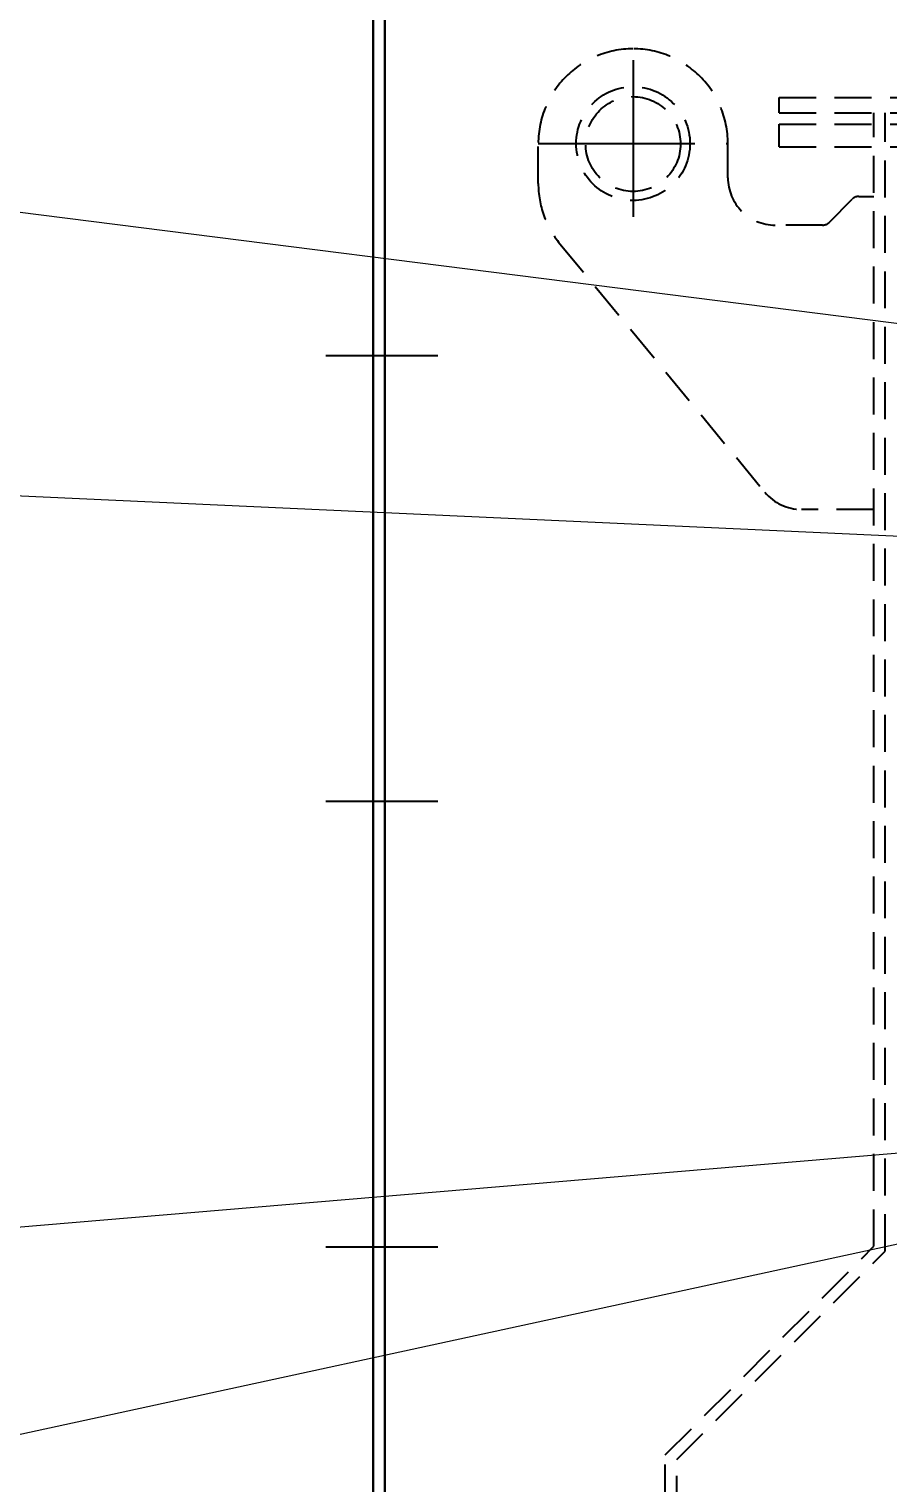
# Model space of a CAD drawing. Header units: millimetres. Extents: x 70841 to 133731, y -170061 to -164340.
# Drawn here: x 118002 to 118455, y -166296 to -165529 of the extents above; entities that cross this region are included whole.
import ezdxf

# ---------------------------------------------------------------- set-up
doc = ezdxf.new("R2010")
doc.units = ezdxf.units.MM
doc.header["$LTSCALE"] = 13
doc.linetypes.add('CENTERX2', pattern=[101.6, 63.5, -12.7, 12.7, -12.7])
doc.linetypes.add('DASHED', pattern=[0.75, 0.5, -0.25])
for name, color, linetype in [('1', 4, 'Continuous'), ('4虚线层', 6, 'DASHED'), ('粗实线', 4, 'Continuous')]:
    doc.layers.add(name, color=color, linetype=linetype)
doc.layers.add('标注、文本', color=3, linetype='Continuous', lineweight=25)
doc.layers.add('铁心', color=3, linetype='Continuous', lineweight=0)
doc.styles.get("Standard").update_dxf_attribs({"font": 'gbenor.shx', "bigfont": 'gbcbig.shx'})
doc.dimstyles.new('1-15', dxfattribs={"dimscale": 20, "dimtxt": 3.5, "dimasz": 2, "dimexe": 1.5, "dimexo": 0.5, "dimgap": 0.5, "dimtad": 1, "dimtoh": 1, "dimdec": 1, "dimdsep": 46, "dimtxsty": 'Standard', "dimcen": 2.5, "dimclrd": 3, "dimclre": 3, "dimclrt": 3, "dimadec": 0, "dimazin": 2, "dimtfac": 1, "dimtdec": 1, "dimtmove": 0, "dimatfit": 2, "dimfxl": 1, "dimarcsym": 0})

# ---------------------------------------------------------------- blocks, each defined once
blk = doc.blocks.new('*D1547')
at = {"layer": 'Defpoints', "color": 0, "transparency": 16777216}
for p in [(117893.19, -165437.3), (118183.94, -165437.3), (118183.94, -167087.33)]:
    blk.add_point(p, dxfattribs=at)
at = {"layer": '标注、文本', "color": 3, "lineweight": -2, "transparency": 16777216}
for p, q in [((118173.94, -165437.3), (117863.19, -165437.3)), ((117893.19, -167047.33), (117893.19, -165477.3)), ((118173.94, -167087.33), (117863.19, -167087.33))]:
    blk.add_line(p, q, dxfattribs=at)
at = {"layer": '标注、文本', "color": 3, "transparency": 16777216}
for points in [[(117886.52, -165477.3), (117899.86, -165477.3), (117893.19, -165437.3)], [(117886.52, -167047.33), (117899.86, -167047.33), (117893.19, -167087.33)]]:
    blk.add_solid(points, dxfattribs=at)
at = {"layer": '标注、文本', "color": 3, "transparency": 16777216, "insert": (117848.19, -166262.32), "char_height": 70, "attachment_point": 5, "rotation": 90}
blk.add_mtext('1650', dxfattribs=at)

msp = doc.modelspace()

# ---------------------------------------------------------------- linework, layer by layer
at = {"layer": '1', "color": 1, "linetype": 'CENTERX2', "lineweight": -3, "ltscale": 0.1}
for p, q in [((118320.942, -165545.706), (118320.942, -165633.647)), ((118270.942, -165589.677), (118370.942, -165589.677)), ((118158.942, -165701.532), (118217.942, -165701.532)), ((118158.942, -165936.532), (118217.942, -165936.532)), ((118158.942, -166171.532), (118217.942, -166171.532))]:
    msp.add_line(p, q, dxfattribs=at)
at = {"layer": '4虚线层', "ltscale": 3}
for p, q in [((118397.942, -165565.409), (119409.942, -165565.409)), ((118397.942, -165573.409), (118397.942, -165565.409)), ((118397.942, -165573.409), (119409.942, -165573.409)), ((118447.942, -166171.332), (118447.942, -165573.409)), ((118453.942, -166173.817), (118453.942, -165573.409)), ((118397.942, -165591.409), (118397.942, -165579.409)), ((118397.942, -165579.409), (119409.942, -165579.409)), ((118270.942, -165610.682), (118270.942, -165589.685)), ((118370.942, -165607.668), (118370.942, -165589.685)), ((118397.942, -165591.409), (119409.942, -165591.409)), ((118424.467, -165631.183), (118436.474, -165619.037)), ((118440.03, -165617.552), (118447.942, -165617.552)), ((118420.911, -165632.668), (118395.942, -165632.668)), ((118282.364, -165642.49), (118390.442, -165773.572)), ((118447.769, -165782.668), (118409.731, -165782.668)), ((118337.942, -166281.332), (118447.942, -166171.332)), ((118343.942, -166283.817), (118453.942, -166173.817)), ((118337.942, -166481.332), (118337.942, -166281.332)), ((118343.942, -166487.332), (118343.942, -166283.817))]:
    msp.add_line(p, q, dxfattribs=at)
for centre, radius in [((118320.942, -165589.677), 30), ((118320.942, -165589.926), 25)]:
    msp.add_circle(centre, radius, dxfattribs=at)
for centre, radius, start, end in [((118320.942, -165589.685), 50, 90, 180), ((118320.942, -165589.685), 50, 0, 90), ((118320.942, -165610.682), 50, 180, 219.505856), ((118395.942, -165607.668), 25, 180, 270), ((118440.03, -165622.552), 5, 90, 135.331906), ((118420.911, -165627.668), 5, 270, 315.331906), ((118409.731, -165757.668), 25, 219.505856, 270)]:
    msp.add_arc(centre, radius, start, end, dxfattribs=at)
at = {"layer": '标注、文本'}
msp.add_line((118320.942, -165539.685), (118320.942, -165539.685), dxfattribs=at)
at = {"layer": '粗实线', "lineweight": 30}
for p, q in [((118183.942, -166987.332), (118183.942, -165437.305)), ((118189.942, -166981.332), (118189.942, -165437.305))]:
    msp.add_line(p, q, dxfattribs=at)
at = {"layer": '铁心'}
for points in [[(118629.123, -165706.101), (117718.595, -165590.727), (117718.595, -165590.727)], [(118634.236, -165804.828), (117718.595, -165762.878), (117718.595, -165762.878)], [(118889.035, -166086.219), (117722.421, -166184.486), (117722.421, -166184.486)], [(118612.058, -166137.339), (117723.637, -166330.074), (117723.637, -166330.074)]]:
    msp.add_lwpolyline(points, dxfattribs=at)

# ---------------------------------------------------------------- dimensions: what is measured, and where the dimension line sits
at = {"layer": '标注、文本'}
dim = msp.add_linear_dim(base=(117893.191, -165437.305), p1=(118183.942, -167087.332), p2=(118183.942, -165437.305), angle=90, dimstyle='1-15', dxfattribs=at)
dim.commit()
dim.dimension.update_dxf_attribs({"geometry": '*D1547', "text_midpoint": (117848.191, -166262.318)})

doc.saveas('drawing.dxf')
